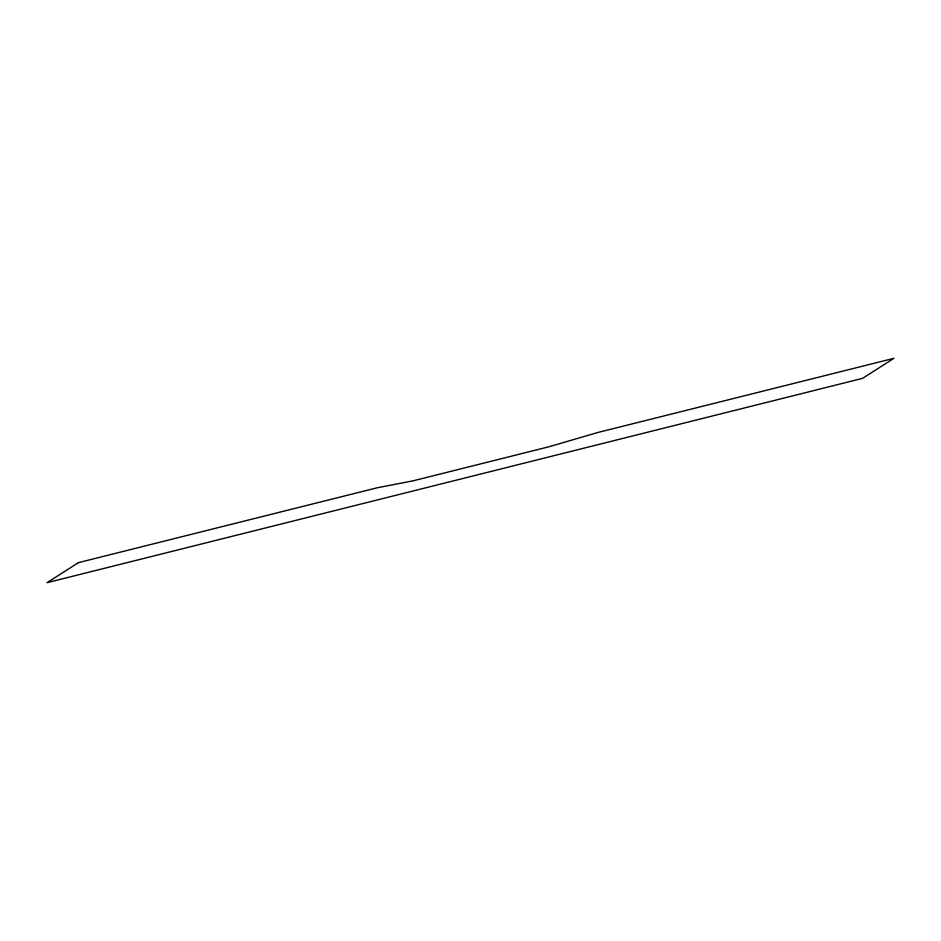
<?xml version="1.0" encoding="UTF-8"?>
<svg xmlns="http://www.w3.org/2000/svg" width="941" height="941" viewBox="0 0 941 941"><rect width="100%" height="100%" fill="white"/><g stroke="black" fill="none" stroke-linecap="round" stroke-linejoin="round"><path stroke-width="1.41" d="M78.397 562.647L47.05 582.691L862.603 378.353L893.95 358.309L597.394 432.613L548.909 446.787L412.981 480.851L377.176 487.791L78.397 562.647"/></g></svg>
